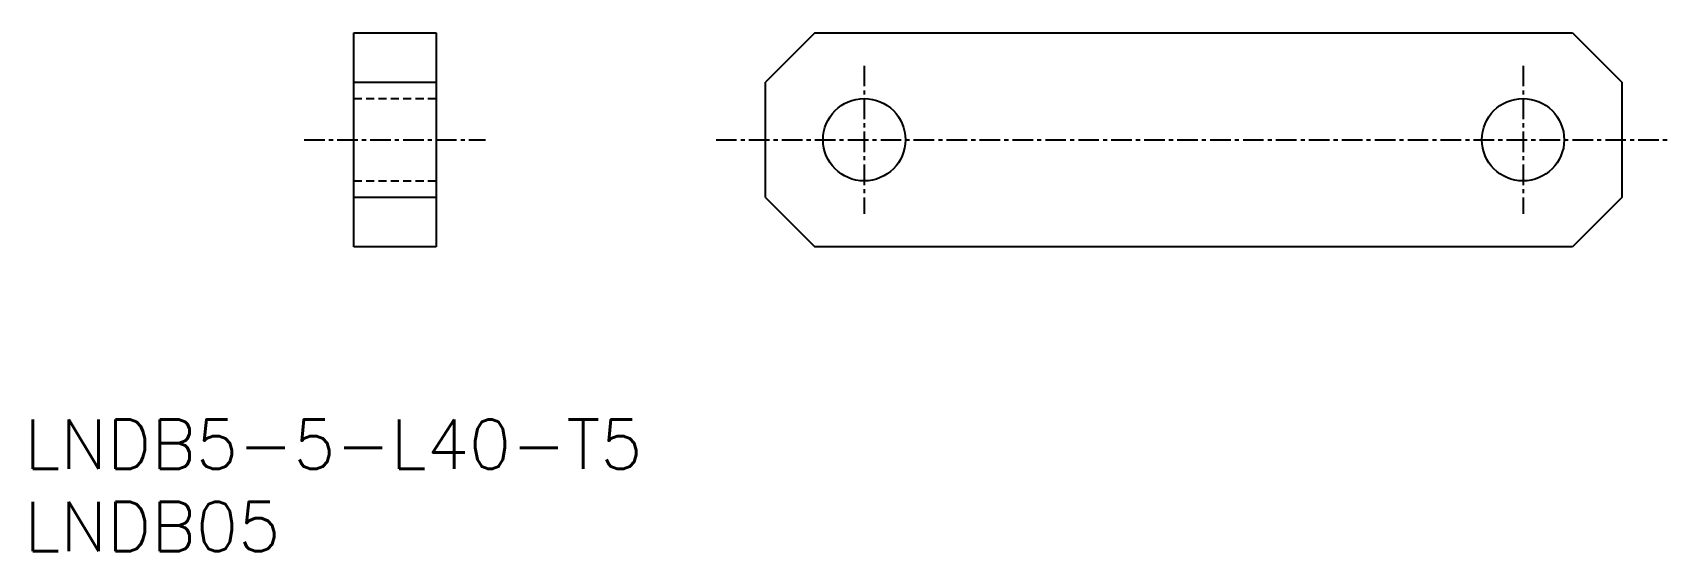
# Model space of a CAD drawing. Extents: x 0.5 to 100, y 0 to 31.5.
import ezdxf

# ---------------------------------------------------------------- set-up
doc = ezdxf.new("R2010")
doc.units = 0
doc.linetypes.add('CENTER', pattern=[2, 1.25, -0.25, 0.25, -0.25])
doc.linetypes.add('DASHED', pattern=[0.75, 0.5, -0.25])
doc.layers.get('0').update_dxf_attribs({"linetype": 'CONTINUOUS'})
doc.layers.add('CENTER', color=1, linetype='CENTER')
doc.styles.get("Standard").update_dxf_attribs({"font": 'txt.shx'})

# ---------------------------------------------------------------- blocks, each defined once
blk = doc.blocks.new('*U6')
at = {"color": 7, "linetype": 'CONTINUOUS'}
blk.add_text('LNDB05', height=3, dxfattribs=at).set_placement((0, 0))
blk = doc.blocks.new('*U7')
at = {"color": 7, "linetype": 'CONTINUOUS'}
blk.add_text('LNDB5-5-L40-T5', height=3, dxfattribs=at).set_placement((0, 5))

msp = doc.modelspace()

# ---------------------------------------------------------------- linework, layer by layer
at = {"color": 7, "linetype": 'CONTINUOUS'}
for p, q in [((20, 31.5), (25, 31.5)), ((20, 18.5), (20, 31.5)), ((25, 31.5), (25, 18.5)), ((48, 31.5), (45, 28.5)), ((48, 31.5), (94, 31.5)), ((94, 31.5), (97, 28.5)), ((20, 28.5), (25, 28.5)), ((45, 21.5), (45, 28.5)), ((97, 28.5), (97, 21.5)), ((25, 21.5), (20, 21.5)), ((45, 21.5), (48, 18.5)), ((97, 21.5), (94, 18.5)), ((25, 18.5), (20, 18.5)), ((94, 18.5), (48, 18.5))]:
    msp.add_line(p, q, dxfattribs=at)
at = {"color": 3, "linetype": 'DASHED'}
for p, q in [((20, 27.5), (25, 27.5)), ((20, 22.5), (25, 22.5))]:
    msp.add_line(p, q, dxfattribs=at)
at = {"color": 7, "linetype": 'CONTINUOUS'}
for centre in [(51, 25), (91, 25)]:
    msp.add_circle(centre, 2.5, dxfattribs=at)
at = {"layer": 'CENTER', "color": 1, "linetype": 'CENTER'}
for p, q in [((51, 29.5), (51, 20.5)), ((91, 29.5), (91, 20.5)), ((17, 25), (28, 25)), ((42, 25), (100, 25))]:
    msp.add_line(p, q, dxfattribs=at)

# ---------------------------------------------------------------- block references
at = {"color": 7, "linetype": 'CONTINUOUS'}
for name in ['*U7', '*U6']:
    msp.add_blockref(name, (0, 0), dxfattribs=at)

doc.saveas('drawing.dxf')
